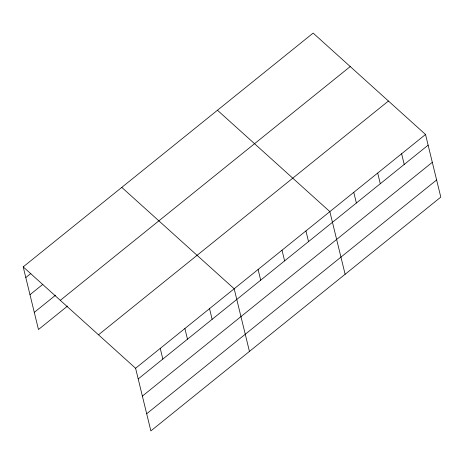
<?xml version="1.0" encoding="UTF-8"?>
<svg xmlns="http://www.w3.org/2000/svg" width="464" height="464" viewBox="0 0 464 464"><rect width="100%" height="100%" fill="white"/><g stroke="black" fill="none" stroke-linecap="round" stroke-linejoin="round"><path stroke-width="0.7" d="M23.2 266.881L313.136 33.095L425.529 134.479L440.8 197.119L150.864 430.905L135.592 368.265L23.2 266.881L38.471 329.521L67.593 306.037M25.804 277.553L30.844 273.493M29.98 294.704L42.862 284.316M34.29 312.371L55.576 295.208M60.291 300.336L350.227 66.555M98.507 334.805L388.438 101.024M135.592 368.265L425.529 134.479M138.197 378.937L428.133 145.151M142.378 396.088L432.315 162.301M146.682 413.755L436.618 179.968M217.459 110.246L329.852 211.63L345.123 274.27M121.777 187.392L234.175 288.776L249.441 351.416M401.609 153.764L404.214 164.442M377.69 173.055L380.294 183.727M353.771 192.34L356.375 203.012M305.933 230.915L308.531 241.587M282.013 250.2L284.612 260.878M258.094 269.491L260.693 280.163M209.531 308.647L212.129 319.325M184.887 328.518L187.485 339.196M160.237 348.394L162.841 359.066"/></g></svg>
